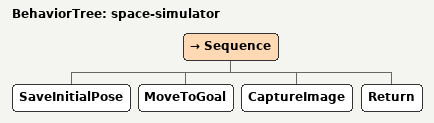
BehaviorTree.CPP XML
<?xml version="1.0" encoding="UTF-8"?>
<root BTCPP_format="4">
  <BehaviorTree ID="space-simulator">
    <Sequence>
      <SaveInitialPose/>
      <MoveToGoal/>
      <CaptureImage/>
      <Return/>
    </Sequence>
  </BehaviorTree>

</root>
